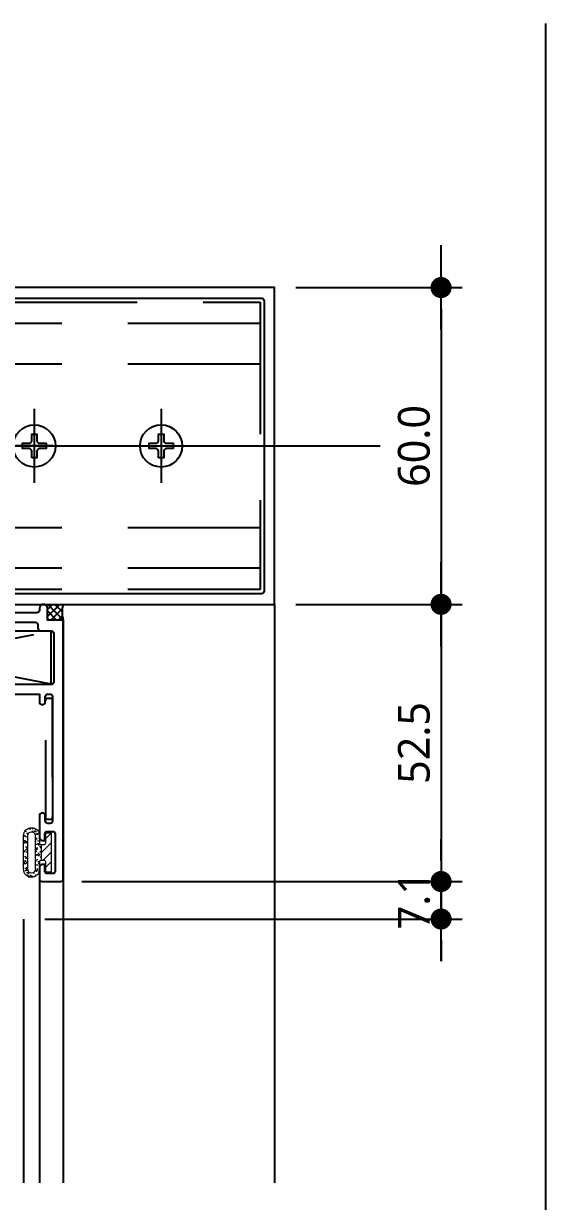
# Model space of a CAD drawing. Extents: x 93 to 3288, y 42 to 1146.
# Drawn here: x 681.2 to 780, y 922.9 to 1146 of the extents above; entities that cross this region are included whole.
import ezdxf

# ---------------------------------------------------------------- set-up
doc = ezdxf.new("R2010")
doc.units = 0
doc.header["$LTSCALE"] = 200
doc.header["$MEASUREMENT"] = 0
doc.header["$PDMODE"] = 3
doc.header["$PDSIZE"] = -1
for name, pattern in [('0_A-CEN', [48, 40, -4, 0, -4]), ('CEN-GAUN', [32.2, 30, -1, 0.2, -1]), ('CENTERX2', [4, 2.5, -0.5, 0.5, -0.5]), ('HIDDEN', [0.375, 0.25, -0.125])]:
    doc.linetypes.add(name, pattern=pattern)
doc.layers.get('0').update_dxf_attribs({"linetype": 'CONTINUOUS'})
doc.layers.get('Defpoints').update_dxf_attribs({"color": 137, "linetype": 'CONTINUOUS'})
for name, color, linetype in [('05SB', 5, 'HIDDEN'), ('3', 3, 'CONTINUOUS'), ('A-DIES', 3, 'CONTINUOUS'), ('A-HAT', 1, 'CONTINUOUS'), ('CEN', 1, 'CEN-GAUN'), ('DIM', 7, 'CONTINUOUS'), ('ELE', 60, 'CONTINUOUS'), ('GASKET', 5, 'CONTINUOUS'), ('hatch', 252, 'CONTINUOUS'), ('SEALANT', 1, 'CONTINUOUS'), ('SN-BOLT', 6, 'CONTINUOUS')]:
    doc.layers.add(name, color=color, linetype=linetype)
doc.styles.add('맑은고딕', font='malgun.ttf')
doc.dimstyles.new('GAUN-4', dxfattribs={"dimscale": 4, "dimtxt": 1.5, "dimasz": 1, "dimexe": 1, "dimexo": 1, "dimgap": 0.5, "dimtad": 1, "dimdec": 1, "dimzin": 1, "dimdsep": 46, "dimlunit": 6, "dimtxsty": '맑은고딕', "dimblk": 'CJDOT', "dimcen": 0.09, "dimdle": 1, "dimclrd": 256, "dimclre": 256, "dimclrt": 3, "dimadec": 0, "dimazin": 0, "dimtfac": 1, "dimtdec": 1, "dimtix": 1, "dimtmove": 2, "dimatfit": 3, "dimfxl": 1, "dimtolj": 1, "dimtzin": 1, "dimarcsym": 0})

# ---------------------------------------------------------------- blocks, each defined once
blk = doc.blocks.new('SDHK-1431-1')
at = {"layer": 'hatch', "linetype": 'HIDDEN'}
for p, q in [((-0.15, 0), (9.85, -52.4)), ((-0.15, -52.4), (9.85, 0))]:
    blk.add_line(p, q, dxfattribs=at)
blk.add_lwpolyline([(9.85, -52.4), (9.85, 0), (-0.15, 0), (-0.15, -52.4)], close=True, dxfattribs=at)
blk = doc.blocks.new('JA-DM-39(SDHK-1431)-1')
at = {"rotation": 90}
blk.add_blockref('SDHK-1431-1', (0, -9.85), dxfattribs=at)
blk = doc.blocks.new('DH-887')
at = {"layer": 'A-DIES'}
for points in [[(2.25, -3, -1), (2.25, -4.5), (1.9, -4.5, 0.414214), (1.4, -5), (1.4, -55, 0.414214), (1.9, -55.5), (2.25, -55.5, -1), (2.25, -57), (0, -57), (0, -60), (-4.9, -60, -0.414214), (-5.4, -59.5), (-5.4, -59), (-2, -59), (-2, -57), (-12.2, -57), (-12.2, -59), (-10, -59), (-10, -59.5, -0.414214), (-10.5, -60), (-14, -60), (-14, -4.5), (-15.45, -4.5, -1), (-15.45, -3.4), (-14.5, -3.4, 0.414214), (-14, -2.9), (-14, -2.5, 0.414214), (-14.5, -2), (-38, -2, 0.414214), (-38.5, -2.5), (-38.5, -2.9, 0.414214), (-38, -3.4), (-37.05, -3.4, -1), (-37.05, -4.5), (-41.2, -4.5, -0.414214), (-41.7, -4), (-41.7, -3.5), (-40.5, -3.5, 0.414214), (-40, -3), (-40, -2, 0.414214), (-40.5, -1.5), (-47.5, -1.5, 0.414214), (-48, -2), (-48, -3, 0.414214), (-47.5, -3.5), (-46.3, -3.5), (-46.3, -4, -0.414214), (-46.8, -4.5), (-49, -4.5, -0.414214), (-49.5, -4), (-49.5, -0.5, -0.414214), (-49, 0), (0, 0), (0, -3)], [(-0.4, -17, 0.414214), (-0.9, -16.5), (-1.5, -16.5, -1), (-1.5, -15.5), (-0.9, -15.5, 0.414214), (-0.4, -15), (-0.4, -5.3, 0.414214), (-0.9, -4.8), (-1.5, -4.8, -0.414214), (-2, -4.3), (-2, -2.3, 0.414214), (-2.5, -1.8), (-11.7, -1.8, 0.414214), (-12.2, -2.3), (-12.2, -54.7, 0.414214), (-11.7, -55.2), (-0.9, -55.2, 0.414214), (-0.4, -54.7), (-0.4, -45, 0.414214), (-0.9, -44.5), (-1.5, -44.5, -1), (-1.5, -43.5), (-0.9, -43.5, 0.414214), (-0.4, -43)]]:
    blk.add_lwpolyline(points, format="xyb", close=True, dxfattribs=at)
blk = doc.blocks.new('JA-DM-14(DH-887)')
at = {"rotation": 270}
blk.add_blockref('DH-887', (59, -5.4), dxfattribs=at)
blk = doc.blocks.new('JA-DM-22(JA-D-325)')
at = {"layer": 'A-DIES'}
for points in [[(-100, 0), (-100, -7.7), (-99.7, -8), (-100, -8.3), (-100, -11.7), (-99.7, -12), (-100, -12.3), (-100, -16), (-98.8, -16, 0.414214), (-97.8, -15), (-97.8, -6.05), (-96.8, -6.05, 1), (-96.8, -5.05), (-97.8, -5.05), (-97.8, -2.5, -0.414214), (-97.3, -2), (-91, -2, -0.414214), (-90.5, -2.5), (-90.5, -5.05), (-91.5, -5.05, 1), (-91.5, -6.05), (-90.5, -6.05), (-90.5, -53.95), (-91.5, -53.95, 1), (-91.5, -54.95), (-90.5, -54.95), (-90.5, -57.5, -0.414214), (-91, -58), (-97.3, -58, -0.414214), (-97.8, -57.5), (-97.8, -54.95), (-96.8, -54.95, 1), (-96.8, -53.95), (-97.8, -53.95), (-97.8, -45, 0.414214), (-98.8, -44), (-100, -44), (-100, -47.7), (-99.7, -48), (-100, -48.3), (-100, -51.7), (-99.7, -52), (-100, -52.3), (-100, -60), (0, -60), (0, 0)], [(-88.5, -2.5, -0.414214), (-88, -2), (-2.5, -2, -0.414214), (-2, -2.5), (-2, -57.5, -0.414214), (-2.5, -58), (-88, -58, -0.414214), (-88.5, -57.5)]]:
    blk.add_lwpolyline(points, format="xyb", close=True, dxfattribs=at)
blk = doc.blocks.new('CJDOT')
blk.add_line((-2, 0), (2, 0))
at = {"const_width": 0.5}
blk.add_lwpolyline([(-0.25, 0, 1), (0.25, 0, 1)], format="xyb", close=True, dxfattribs=at)
blk = doc.blocks.new('*D171')
at = {"layer": 'Defpoints', "color": 0, "transparency": 16777216}
for p in [(728.75, 1096), (728.75, 1036), (760.25, 1036)]:
    blk.add_point(p, dxfattribs=at)
at = {"layer": 'DIM', "lineweight": -2, "transparency": 16777216}
for p, q in [((732.75, 1096), (764.25, 1096)), ((760.25, 1092), (760.25, 1040)), ((732.75, 1036), (764.25, 1036))]:
    blk.add_line(p, q, dxfattribs=at)
at = {"layer": 'DIM', "lineweight": -2, "transparency": 16777216, "xscale": 4, "yscale": 4, "zscale": 4}
for p, rotation in [((760.25, 1096), 90), ((760.25, 1036), 270)]:
    blk.add_blockref('CJDOT', p, dxfattribs=dict(at, rotation=rotation))
at = {"layer": 'DIM', "color": 3, "transparency": 16777216, "insert": (755.15, 1066), "char_height": 6, "attachment_point": 5, "rotation": 90, "style": '맑은고딕'}
blk.add_mtext('\\A1;60.0', dxfattribs=at)
blk = doc.blocks.new('DSES-002')
at = {"lineweight": 9}
h = blk.add_hatch(dxfattribs=at)
h.set_pattern_fill('ANSI31', color=1, scale=0.4, angle=90)
h.set_pattern_definition([(135, (-2055.364, -5519.4437), (-0.8980256, -0.8980256), [])])
h.paths.add_polyline_path([(7.5, 0), (7.5, -1), (5.55, -1, 0.414214), (5.25, -1.3), (5.25, -1.9), (2.25, -1.9), (2.25, -1.3, 0.414214), (1.95, -1), (0, -1), (0, 0)])
h = blk.add_hatch(dxfattribs=at)
h.set_pattern_fill('AR-SAND', color=1, scale=0.02, angle=90)
h.set_pattern_definition([(127.5, (-2055.364, -5519.4437), (-0.97882647, -0.03200063), [0, -0.77216, 0, -0.8636, 0, -0.8255]), (97.5, (-2055.364, -5519.4437), (-1.4336502, 0.89904657), [0, -0.41656, 0, -0.69596, 0, -0.2667]), (57.5, (-2055.364, -5520.0686), (-0.00287437, 1.58198474), [0, -0.254, 0, -0.9144, 0, -1.1938]), (47.5, (-2055.364, -5520.0686), (-0.44585865, 1.5271129), [0, -0.127, 0, -0.59944, 0, -0.6858])])
h.paths.add_polyline_path([(8.45, -3.7, -0.414214), (6.95, -5.2), (0.55, -5.2, -0.414214), (-0.95, -3.7, -0.414214), (0.55, -2.2), (1.95, -2.2, 0.414214), (2.25, -1.9), (5.25, -1.9, 0.414214), (5.55, -2.2), (6.95, -2.2, -0.414214)])
h.paths.add_polyline_path([(6.95, -3), (0.55, -3, 0.414214), (-0.15, -3.7, 0.414214), (0.55, -4.4), (6.95, -4.4, 0.414214), (7.65, -3.7, 0.414214)], flags=16)
at = {"layer": 'GASKET', "lineweight": 9}
blk.add_line((2.25, -1.9), (5.25, -1.9), dxfattribs=at)
for points in [[(5.25, -1.9, 0.414214), (5.55, -2.2), (6.95, -2.2, -0.414214), (8.45, -3.7, -0.414214), (6.95, -5.2), (0.55, -5.2, -0.414214), (-0.95, -3.7, -0.414214), (0.55, -2.2), (1.95, -2.2, 0.414214), (2.25, -1.9), (2.25, -1.3, 0.414214), (1.95, -1), (0, -1), (0, 0), (7.5, 0), (7.5, -1), (5.55, -1, 0.414214), (5.25, -1.3)], [(6.95, -4.4), (0.55, -4.4, -0.414214), (-0.15, -3.7, -0.414214), (0.55, -3), (6.95, -3, -0.414214), (7.65, -3.7, -0.414214)]]:
    blk.add_lwpolyline(points, format="xyb", close=True, dxfattribs=at)
blk = doc.blocks.new('*D185')
at = {"layer": 'Defpoints', "color": 0, "transparency": 16777216}
for p in [(728.75, 1036), (688.25, 983.5, 0), (760.25, 983.5)]:
    blk.add_point(p, dxfattribs=at)
at = {"layer": 'DIM', "lineweight": -2, "transparency": 16777216}
for p, q in [((732.75, 1036), (764.25, 1036)), ((760.25, 1032), (760.25, 987.5)), ((692.25, 983.5), (764.25, 983.5))]:
    blk.add_line(p, q, dxfattribs=at)
at = {"layer": 'DIM', "lineweight": -2, "transparency": 16777216, "xscale": 4, "yscale": 4, "zscale": 4}
for p, rotation in [((760.25, 1036), 90), ((760.25, 983.5), 270)]:
    blk.add_blockref('CJDOT', p, dxfattribs=dict(at, rotation=rotation))
at = {"layer": 'DIM', "color": 3, "transparency": 16777216, "insert": (755.15, 1009.75), "char_height": 6, "attachment_point": 5, "rotation": 90, "style": '맑은고딕'}
blk.add_mtext('\\A1;52.5', dxfattribs=at)
blk = doc.blocks.new('*D186')
at = {"layer": 'Defpoints', "color": 0, "transparency": 16777216}
for p in [(688.25, 983.5, 0), (760.25, 983.5), (681.25, 976.4)]:
    blk.add_point(p, dxfattribs=at)
at = {"layer": 'DIM', "lineweight": -2, "transparency": 16777216}
for p, q in [((760.25, 987.5), (760.25, 991.5)), ((692.25, 983.5), (764.25, 983.5)), ((760.25, 976.4), (760.25, 983.5)), ((685.25, 976.4), (764.25, 976.4)), ((760.25, 972.4), (760.25, 968.4))]:
    blk.add_line(p, q, dxfattribs=at)
at = {"layer": 'DIM', "lineweight": -2, "transparency": 16777216, "xscale": 4, "yscale": 4, "zscale": 4}
for p, rotation in [((760.25, 983.5), 270), ((760.25, 976.4), 90)]:
    blk.add_blockref('CJDOT', p, dxfattribs=dict(at, rotation=rotation))
at = {"layer": 'DIM', "color": 3, "transparency": 16777216, "insert": (755.14, 979.95), "char_height": 6, "attachment_point": 5, "rotation": 90, "style": '맑은고딕'}
blk.add_mtext('\\A1;7.1', dxfattribs=at)
blk = doc.blocks.new('E.G.I 강판-1')
at = {"color": 1, "linetype": 'HIDDEN', "ltscale": 0.3}
blk.add_lwpolyline([(0, -23.5), (0, -0.5), (1.2, -0.5), (1.2, -23.5)], close=True, dxfattribs=at)
blk = doc.blocks.new('SHEAR BLOCK')
at = {"layer": '05SB', "ltscale": 0.5}
for p, q in [((85.75, -4.02), (0, -4.02)), ((85.75, -11.7), (0, -11.7)), ((85.75, -42.7), (0, -42.7)), ((85.75, -50.38), (0, -50.38))]:
    blk.add_line(p, q, dxfattribs=at)
blk.add_lwpolyline([(0, 0), (85.75, 0), (85.75, -54.4), (0, -54.4)], close=True, dxfattribs=at)
at = {"layer": 'SN-BOLT', "color": 1, "linetype": '0_A-CEN', "ltscale": 0.2}
for p, q in [((20.03, -10.2), (20.03, -24.2)), ((13.03, -17.2), (27.03, -17.2)), ((43.03, -20.2), (43.03, -34.2)), ((67.03, -20.2), (67.03, -34.2)), ((36.03, -27.2), (50.03, -27.2)), ((60.03, -27.2), (74.03, -27.2)), ((20.03, -30.2), (20.03, -44.2)), ((13.03, -37.2), (27.03, -37.2))]:
    blk.add_line(p, q, dxfattribs=at)
at = {"layer": 'SN-BOLT', "color": 7}
for p, q in [((20.03, -13.7), (20.03, -20.7)), ((23.53, -17.2), (16.53, -17.2)), ((43.03, -23.7), (43.03, -30.7)), ((67.03, -23.7), (67.03, -30.7)), ((46.53, -27.2), (39.53, -27.2)), ((20.03, -33.7), (20.03, -40.7)), ((23.53, -37.2), (16.53, -37.2))]:
    blk.add_line(p, q, dxfattribs=at)
at = {"layer": 'SN-BOLT', "color": 6}
for points in [[(19.53, -19.45), (19.53, -18.2, 0.414214), (19.03, -17.7), (17.78, -17.7), (17.78, -16.7), (19.03, -16.7, 0.414214), (19.53, -16.2), (19.53, -14.95), (20.53, -14.95), (20.53, -16.2, 0.414214), (21.03, -16.7), (22.28, -16.7), (22.28, -17.7), (21.03, -17.7, 0.414214), (20.53, -18.2), (20.53, -19.45)], [(42.53, -29.45), (42.53, -28.2, 0.414214), (42.03, -27.7), (40.78, -27.7), (40.78, -26.7), (42.03, -26.7, 0.414214), (42.53, -26.2), (42.53, -24.95), (43.53, -24.95), (43.53, -26.2, 0.414214), (44.03, -26.7), (45.28, -26.7), (45.28, -27.7), (44.03, -27.7, 0.414214), (43.53, -28.2), (43.53, -29.45)], [(66.53, -29.45), (66.53, -28.2, 0.414214), (66.03, -27.7), (64.78, -27.7), (64.78, -26.7), (66.03, -26.7, 0.414214), (66.53, -26.2), (66.53, -24.95), (67.53, -24.95), (67.53, -26.2, 0.414214), (68.03, -26.7), (69.28, -26.7), (69.28, -27.7), (68.03, -27.7, 0.414214), (67.53, -28.2), (67.53, -29.45)], [(19.53, -39.45), (19.53, -38.2, 0.414214), (19.03, -37.7), (17.78, -37.7), (17.78, -36.7), (19.03, -36.7, 0.414214), (19.53, -36.2), (19.53, -34.95), (20.53, -34.95), (20.53, -36.2, 0.414214), (21.03, -36.7), (22.28, -36.7), (22.28, -37.7), (21.03, -37.7, 0.414214), (20.53, -38.2), (20.53, -39.45)]]:
    blk.add_lwpolyline(points, format="xyb", close=True, dxfattribs=at)
for centre in [(20.03, -17.2), (43.03, -27.2), (67.03, -27.2), (20.03, -37.2)]:
    blk.add_circle(centre, 4, dxfattribs=at)

msp = doc.modelspace()

# ---------------------------------------------------------------- hatches: boundary and pattern name
at = {"layer": 'A-HAT'}
h = msp.add_hatch(dxfattribs=at)
h.set_pattern_fill('ANSI37', color=252, scale=0.3)
h.set_pattern_definition([(45, (-4265.4244, -1535.9426), (-0.67351921, 0.67351921), []), (135, (-4265.4244, -1535.9426), (-0.67351921, -0.67351921), [])])
edge = h.paths.add_edge_path()
edge.add_line((685.75, 1033), (688.75, 1033))
edge.add_arc((693.58, 1034.5), 5.06, 162.7647, 197.2353, ccw=False)
edge.add_line((688.75, 1036), (685.75, 1036))
edge.add_line((685.75, 1036), (685.75, 1033))

# ---------------------------------------------------------------- linework, layer by layer
at = {"layer": '3'}
msp.add_line((780, 1146), (780, 42), dxfattribs=at)
at = {"layer": 'CEN', "color": 1, "linetype": 'CENTERX2', "ltscale": 10}
msp.add_line((557.75, 1066), (748.75, 1066), dxfattribs=at)
at = {"layer": 'ELE'}
for p, q in [((728.75, 1036), (728.75, 926.45)), ((688.75, 1033, 0), (688.75, 926.45, 0)), ((684.25, 984), (684.25, 926.45)), ((688.75, 984.35), (688.75, 926.45)), ((681.25, 976.4), (681.25, 926.45))]:
    msp.add_line(p, q, dxfattribs=at)
at = {"layer": 'SEALANT'}
msp.add_arc((693.58, 1034.5), 5.06, 162.7647, 197.2353, dxfattribs=at)

# ---------------------------------------------------------------- block references
for name, p in [('JA-DM-22(JA-D-325)', (728.75, 1096)), ('SHEAR BLOCK', (640.25, 1093.2)), ('JA-DM-39(SDHK-1431)-1', (634.05, 1030.9)), ('E.G.I 강판-1', (685.45, 1018.75))]:
    msp.add_blockref(name, p)
at = {"xscale": -1, "rotation": 180}
msp.add_blockref('JA-DM-14(DH-887)', (629.75, 1027.6, 0), dxfattribs=at)
at = {"rotation": 270}
msp.add_blockref('DSES-002', (686.45, 992.75), dxfattribs=at)

# ---------------------------------------------------------------- dimensions: what is measured, and where the dimension line sits
at = {"layer": 'DIM'}
for base, p1, p2, angle, picture, middle in [((760.25, 1036), (728.75, 1096), (728.75, 1036), 270, '*D171', (755.15, 1066)), ((760.25, 983.5), (728.75, 1036), (688.25, 983.5, 0), 90, '*D185', (755.15, 1009.75)), ((760.25, 983.5), (681.25, 976.4), (688.25, 983.5, 0), 90, '*D186', (755.14, 979.95))]:
    dim = msp.add_linear_dim(base=base, p1=p1, p2=p2, angle=angle, dimstyle='GAUN-4', dxfattribs=at)
    dim.commit()
    dim.dimension.update_dxf_attribs({"geometry": picture, "text_midpoint": middle})

doc.saveas('drawing.dxf')
